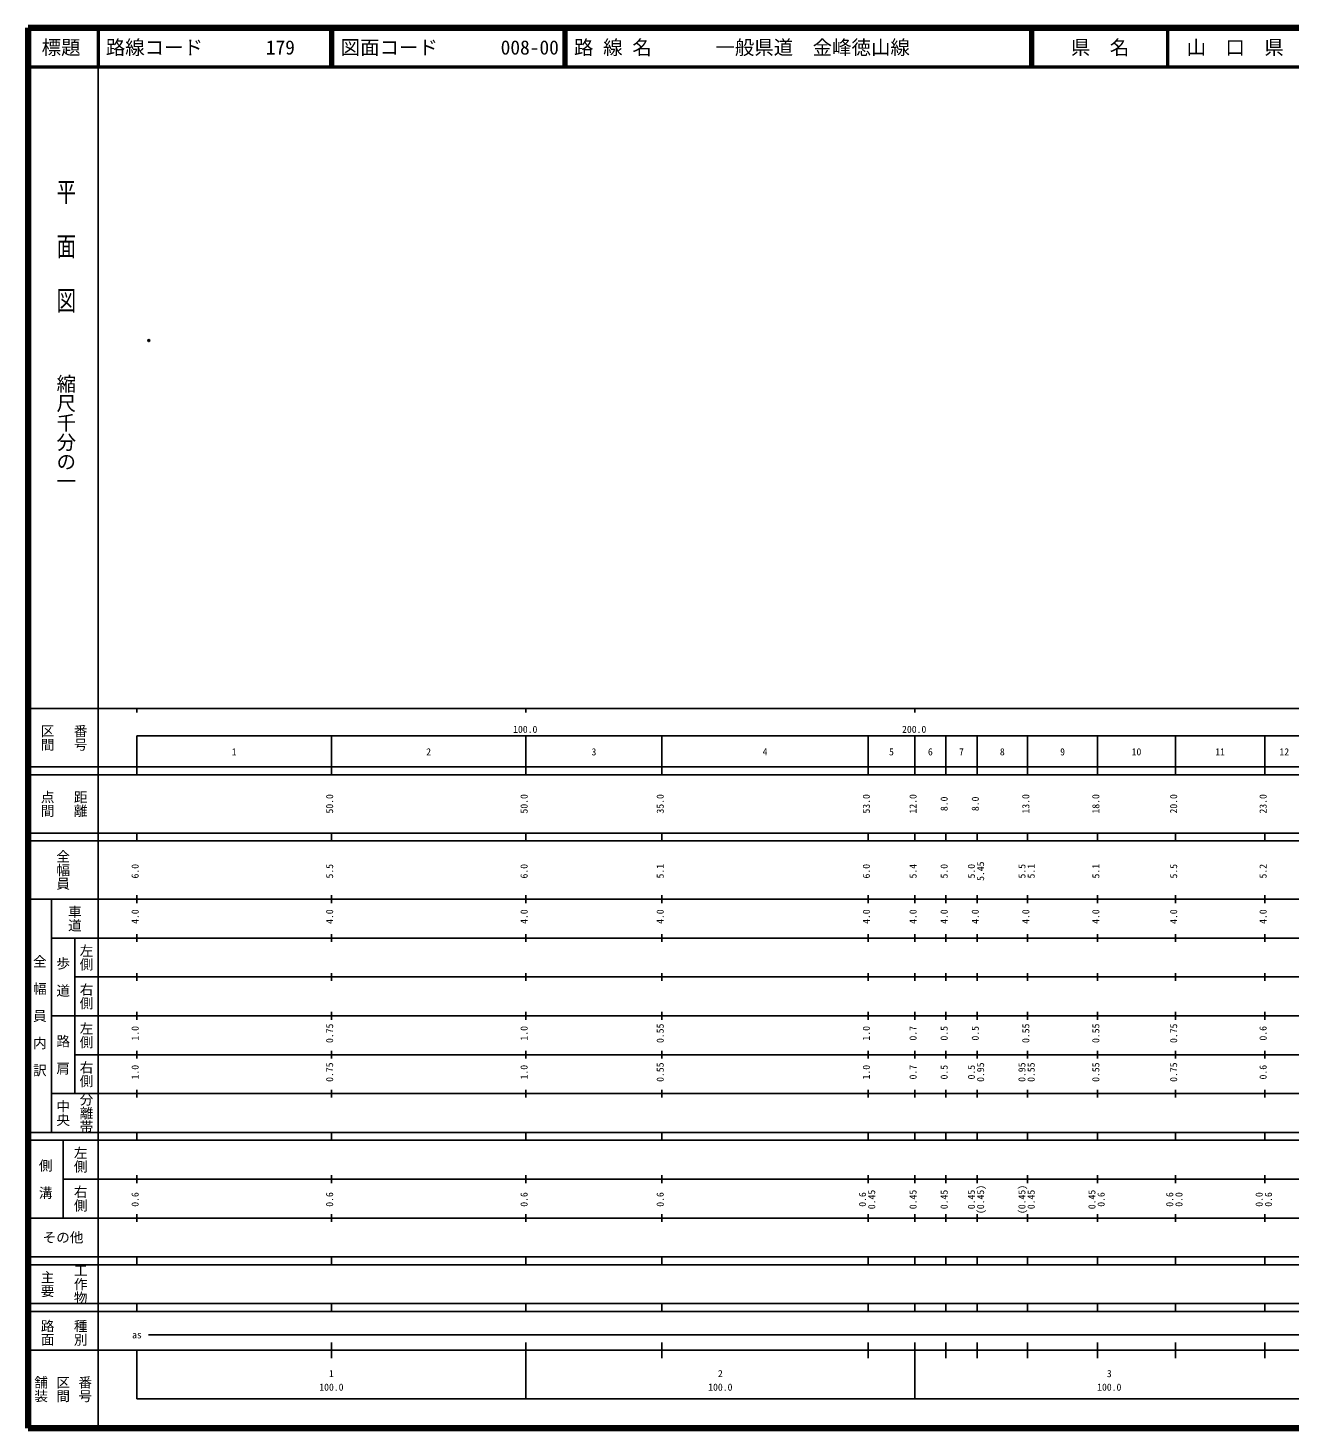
# Model space of a CAD drawing. Units: millimetres on the paper. Extents: x 40 to 680, y 20 to 380.
# Drawn here: x 40 to 364.5, y 20 to 380 of the extents above; entities that cross this region are included whole.
import ezdxf
from ezdxf.enums import TextEntityAlignment as Align

# ---------------------------------------------------------------- set-up
doc = ezdxf.new("R2010")
doc.units = ezdxf.units.MM
doc.header["$PDMODE"] = 32
doc.header["$PDSIZE"] = 0.5
doc.layers.add('M-OTRS', color=6, linetype='Continuous')
doc.layers.add('M-TTL-TXT', color=7, linetype='Continuous')
for name, color, linetype, lineweight in [('M-TTL', 2, 'Continuous', 140), ('M-TTL-BAND', 7, 'Continuous', 25), ('M-TTL-LINE', 7, 'Continuous', 50)]:
    doc.layers.add(name, color=color, linetype=linetype, lineweight=lineweight)
doc.styles.add('@ＭＳ ゴシック', font='')
doc.styles.add('ＭＳ ゴシック', font='')
doc.styles.get('@ＭＳ ゴシック').set_extended_font_data('@MS Gothic')
doc.styles.get('ＭＳ ゴシック').set_extended_font_data('MS Gothic')

msp = doc.modelspace()

# ---------------------------------------------------------------- linework, layer by layer
at = {"layer": 'M-OTRS'}
msp.add_point((71.038, 299.635), dxfattribs=at)
at = {"layer": 'M-TTL'}
for p, q in [((40, 380), (40, 20)), ((680, 380), (40, 380)), ((40, 20), (680, 20))]:
    msp.add_line(p, q, dxfattribs=at)
at = {"layer": 'M-TTL-BAND'}
for p, q in [((58, 370), (58, 20)), ((40, 205), (579, 205)), ((68, 205), (68, 204)), ((168, 205), (168, 204)), ((268, 205), (268, 204)), ((68, 198), (579, 198)), ((68, 198), (68, 188)), ((118, 188), (118, 198)), ((168, 188), (168, 198)), ((203, 188), (203, 198)), ((256, 188), (256, 198)), ((268, 188), (268, 198)), ((276, 188), (276, 198)), ((284, 188), (284, 198)), ((297, 188), (297, 198)), ((315, 188), (315, 198)), ((335, 188), (335, 198)), ((358, 188), (358, 198)), ((40, 190), (579, 190)), ((40, 188), (579, 188)), ((40, 173), (579, 173)), ((68, 171), (68, 173)), ((118, 171), (118, 173)), ((168, 171), (168, 173)), ((203, 171), (203, 173)), ((256, 171), (256, 173)), ((268, 171), (268, 173)), ((276, 171), (276, 173)), ((284, 171), (284, 173)), ((297, 171), (297, 173)), ((315, 171), (315, 173)), ((335, 171), (335, 173)), ((358, 171), (358, 173)), ((40, 171), (579, 171)), ((40, 156), (579, 156)), ((46, 96), (46, 156)), ((68, 155), (68, 157)), ((118, 155), (118, 157)), ((168, 155), (168, 157)), ((203, 155), (203, 157)), ((256, 155), (256, 157)), ((268, 155), (268, 157)), ((276, 155), (276, 157)), ((284, 155), (284, 157)), ((297, 155), (297, 157)), ((315, 155), (315, 157)), ((335, 155), (335, 157)), ((358, 155), (358, 157)), ((46, 146), (579, 146)), ((52, 146), (52, 106)), ((68, 145), (68, 147)), ((118, 145), (118, 147)), ((168, 145), (168, 147)), ((203, 145), (203, 147)), ((256, 145), (256, 147)), ((268, 145), (268, 147)), ((276, 145), (276, 147)), ((284, 145), (284, 147)), ((297, 145), (297, 147)), ((315, 145), (315, 147)), ((335, 145), (335, 147)), ((358, 145), (358, 147)), ((68, 135), (68, 137)), ((118, 135), (118, 137)), ((168, 135), (168, 137)), ((203, 135), (203, 137)), ((256, 135), (256, 137)), ((268, 135), (268, 137)), ((276, 135), (276, 137)), ((284, 135), (284, 137)), ((297, 135), (297, 137)), ((315, 135), (315, 137)), ((335, 135), (335, 137)), ((358, 135), (358, 137)), ((52, 136), (579, 136)), ((46, 126), (579, 126)), ((68, 125), (68, 127)), ((118, 125), (118, 127)), ((168, 125), (168, 127)), ((203, 125), (203, 127)), ((256, 125), (256, 127)), ((268, 125), (268, 127)), ((276, 125), (276, 127)), ((284, 125), (284, 127)), ((297, 125), (297, 127)), ((315, 125), (315, 127)), ((335, 125), (335, 127)), ((358, 125), (358, 127)), ((52, 116), (579, 116)), ((68, 115), (68, 117)), ((118, 115), (118, 117)), ((168, 115), (168, 117)), ((203, 115), (203, 117)), ((256, 115), (256, 117)), ((268, 115), (268, 117)), ((276, 115), (276, 117)), ((284, 115), (284, 117)), ((297, 115), (297, 117)), ((315, 115), (315, 117)), ((335, 115), (335, 117)), ((358, 115), (358, 117)), ((46, 106), (579, 106)), ((68, 105), (68, 107)), ((118, 105), (118, 107)), ((168, 105), (168, 107)), ((203, 105), (203, 107)), ((256, 105), (256, 107)), ((268, 105), (268, 107)), ((276, 105), (276, 107)), ((284, 105), (284, 107)), ((297, 105), (297, 107)), ((315, 105), (315, 107)), ((335, 105), (335, 107)), ((358, 105), (358, 107)), ((40, 96), (579, 96)), ((40, 94), (579, 94)), ((49, 94), (49, 74)), ((68, 94), (68, 96)), ((118, 94), (118, 96)), ((168, 94), (168, 96)), ((203, 94), (203, 96)), ((256, 94), (256, 96)), ((268, 94), (268, 96)), ((276, 94), (276, 96)), ((284, 94), (284, 96)), ((297, 94), (297, 96)), ((315, 94), (315, 96)), ((335, 94), (335, 96)), ((358, 94), (358, 96)), ((49, 84), (579, 84)), ((68, 83), (68, 85)), ((118, 83), (118, 85)), ((168, 83), (168, 85)), ((203, 83), (203, 85)), ((256, 83), (256, 85)), ((268, 83), (268, 85)), ((276, 83), (276, 85)), ((284, 83), (284, 85)), ((297, 83), (297, 85)), ((315, 83), (315, 85)), ((335, 83), (335, 85)), ((358, 83), (358, 85)), ((40, 74), (579, 74)), ((68, 73), (68, 75)), ((118, 73), (118, 75)), ((168, 73), (168, 75)), ((203, 73), (203, 75)), ((256, 73), (256, 75)), ((268, 73), (268, 75)), ((276, 73), (276, 75)), ((284, 73), (284, 75)), ((297, 73), (297, 75)), ((315, 73), (315, 75)), ((335, 73), (335, 75)), ((358, 73), (358, 75)), ((40, 64), (579, 64)), ((40, 62), (579, 62)), ((68, 62), (68, 64)), ((118, 62), (118, 64)), ((168, 62), (168, 64)), ((203, 62), (203, 64)), ((256, 62), (256, 64)), ((268, 62), (268, 64)), ((276, 62), (276, 64)), ((284, 62), (284, 64)), ((297, 62), (297, 64)), ((315, 62), (315, 64)), ((335, 62), (335, 64)), ((358, 62), (358, 64)), ((40, 52), (579, 52)), ((68, 50), (68, 52)), ((118, 50), (118, 52)), ((168, 50), (168, 52)), ((203, 50), (203, 52)), ((256, 50), (256, 52)), ((268, 50), (268, 52)), ((276, 50), (276, 52)), ((284, 50), (284, 52)), ((297, 50), (297, 52)), ((315, 50), (315, 52)), ((335, 50), (335, 52)), ((358, 50), (358, 52)), ((40, 50), (579, 50)), ((71, 44), (565, 44)), ((40, 40), (579, 40)), ((68, 40), (68, 27.5)), ((118, 38), (118, 42)), ((168, 27.5), (168, 42)), ((203, 38), (203, 42)), ((256, 38), (256, 42)), ((268, 27.5), (268, 42)), ((276, 38), (276, 42)), ((284, 38), (284, 42)), ((297, 38), (297, 42)), ((315, 38), (315, 42)), ((335, 38), (335, 42)), ((358, 38), (358, 42)), ((68, 27.5), (579, 27.5))]:
    msp.add_line(p, q, dxfattribs=at)
at = {"layer": 'M-TTL-LINE'}
for p, q in [((58, 380), (58, 370)), ((117.75, 380), (117.75, 370)), ((118.25, 380), (118.25, 370)), ((177.75, 380), (177.75, 370)), ((178.25, 380), (178.25, 370)), ((297.75, 380), (297.75, 370)), ((298.25, 380), (298.25, 370)), ((333, 380), (333, 370)), ((40, 370), (680, 370))]:
    msp.add_line(p, q, dxfattribs=at)

# ---------------------------------------------------------------- texts
at = {"layer": 'M-TTL-BAND', "style": '@ＭＳ ゴシック', "width": 1.4}
msp.add_text('平  面  図', height=3.666, rotation=270, dxfattribs=at).set_placement((49.777, 306.475), align=Align.MIDDLE_RIGHT)
at = {"layer": 'M-TTL-BAND', "style": '@ＭＳ ゴシック'}
msp.add_text('縮尺千分の一', height=3.666, rotation=270, dxfattribs=at).set_placement((49.777, 261.03), align=Align.MIDDLE_RIGHT)
for s, p in [('区間', (45, 197.5)), ('番号', (53.5, 197.5)), ('点間', (45, 180.5)), ('距離', (53.5, 180.5)), ('全幅員', (49, 163.5)), ('車道', (52, 151)), ('左側', (55, 141)), ('全\u3000幅\u3000員\u3000内\u3000訳', (43, 126)), ('歩\u3000道', (49, 136)), ('右側', (55, 131)), ('左側', (55, 121)), ('路\u3000肩', (49, 116)), ('右側', (55, 111)), ('分離帯', (55, 101)), ('中央', (49, 101)), ('左側', (53.5, 89)), ('側\u3000溝', (44.5, 84)), ('右側', (53.5, 79)), ('工作物', (53.5, 57)), ('主要', (45, 57)), ('路面', (45, 44.5)), ('種別', (53.5, 44.5)), ('舗装', (43.333, 30)), ('区間', (49, 30)), ('番号', (54.667, 30))]:
    msp.add_text(s, height=2.566, rotation=270, dxfattribs=at).set_placement(p, align=Align.MIDDLE_CENTER)
at = {"layer": 'M-TTL-BAND', "style": 'ＭＳ ゴシック'}
for s, p in [('100.0', (167.844, 198.195)), ('200.0', (267.844, 198.195)), ('1', (93, 192.405)), ('2', (143, 192.405)), ('3', (185.5, 192.405)), ('4', (229.5, 192.405)), ('5', (262, 192.405)), ('6', (272, 192.405)), ('7', (280, 192.405)), ('8', (290.5, 192.405)), ('9', (306, 192.405)), ('10', (325, 192.405)), ('11', (346.5, 192.405)), ('12', (363, 192.405)), ('as', (68, 42.5)), ('1', (118, 32.523)), ('2', (218, 32.523)), ('3', (318, 32.523)), ('100.0', (118, 29.033)), ('100.0', (218, 29.033)), ('100.0', (318, 29.033))]:
    msp.add_text(s, height=1.833, dxfattribs=at).set_placement(p, align=Align.BOTTOM_CENTER)
for s, p in [('50.0', (119, 180.5)), ('50.0', (169, 180.5)), ('35.0', (204, 180.5)), ('53.0', (257, 180.5)), ('12.0', (269, 180.5)), ('8.0', (277, 180.5)), ('8.0', (285, 180.5)), ('13.0', (298, 180.5)), ('18.0', (316, 180.5)), ('20.0', (336, 180.5)), ('23.0', (359, 180.5)), ('6.0', (69, 163.174)), ('5.5', (119, 163.174)), ('6.0', (169, 163.174)), ('5.1', (204, 163.174)), ('6.0', (257, 163.174)), ('5.4', (269, 163.174)), ('5.0', (277, 163.174)), ('5.0', (284, 163.174)), ('5.45', (286.37, 163.174)), ('5.5', (297, 163.174)), ('5.1', (299.37, 163.174)), ('5.1', (316, 163.174)), ('5.5', (336, 163.174)), ('5.2', (359, 163.174)), ('4.0', (69, 151.5)), ('4.0', (119, 151.5)), ('4.0', (169, 151.5)), ('4.0', (204, 151.5)), ('4.0', (257, 151.5)), ('4.0', (269, 151.5)), ('4.0', (277, 151.5)), ('4.0', (285, 151.5)), ('4.0', (298, 151.5)), ('4.0', (316, 151.5)), ('4.0', (336, 151.5)), ('4.0', (359, 151.5)), ('1.0', (69, 121.5)), ('0.75', (119, 121.5)), ('1.0', (169, 121.5)), ('0.55', (204, 121.5)), ('1.0', (257, 121.5)), ('0.7', (269, 121.5)), ('0.5', (277, 121.5)), ('0.5', (285, 121.5)), ('0.55', (298, 121.5)), ('0.55', (316, 121.5)), ('0.75', (336, 121.5)), ('0.6', (359, 121.5)), ('1.0', (69, 111.5)), ('0.75', (119, 111.5)), ('1.0', (169, 111.5)), ('0.55', (204, 111.5)), ('1.0', (257, 111.5)), ('0.7', (269, 111.5)), ('0.5', (277, 111.5)), ('0.5', (284, 111.5)), ('0.95', (286.37, 111.5)), ('0.95', (297, 111.5)), ('0.55', (299.37, 111.5)), ('0.55', (316, 111.5)), ('0.75', (336, 111.5)), ('0.6', (359, 111.5)), ('0.6', (69, 78.764)), ('0.6', (119, 78.764)), ('0.6', (169, 78.764)), ('0.6', (204, 78.764)), ('0.6', (256, 78.764)), ('0.45', (258.37, 78.764)), ('0.45', (269, 78.764)), ('0.45', (277, 78.764)), ('0.45', (284, 78.764)), ('(0.45)', (286.37, 78.764)), ('(0.45)', (297, 78.764)), ('0.45', (299.37, 78.764)), ('0.45', (315, 78.764)), ('0.6', (317.37, 78.764)), ('0.6', (335, 78.764)), ('0.0', (337.37, 78.764)), ('0.0', (358, 78.764)), ('0.6', (360.37, 78.764))]:
    msp.add_text(s, height=1.833, rotation=90, dxfattribs=at).set_placement(p, align=Align.BOTTOM_CENTER)
msp.add_text('その他', height=2.566, dxfattribs=at).set_placement((49, 69), align=Align.MIDDLE_CENTER)
at = {"layer": 'M-TTL-TXT', "style": 'ＭＳ ゴシック'}
for s, p in [('標題', (48.5, 375)), ('県\u3000名', (315.625, 375)), ('山\u3000口\u3000県', (350.375, 375))]:
    msp.add_text(s, height=3.666, dxfattribs=at).set_placement(p, align=Align.MIDDLE_CENTER)
for s, p in [('路線コード', (60, 375)), ('179', (101.142, 375)), ('図面コード', (120.38, 375)), ('008-00', (161.521, 375)), ('路 線 名', (180.38, 375)), ('一般県道\u3000金峰徳山線', (216.734, 375))]:
    msp.add_text(s, height=3.666, dxfattribs=at).set_placement(p, align=Align.MIDDLE_LEFT)

doc.saveas('drawing.dxf')
